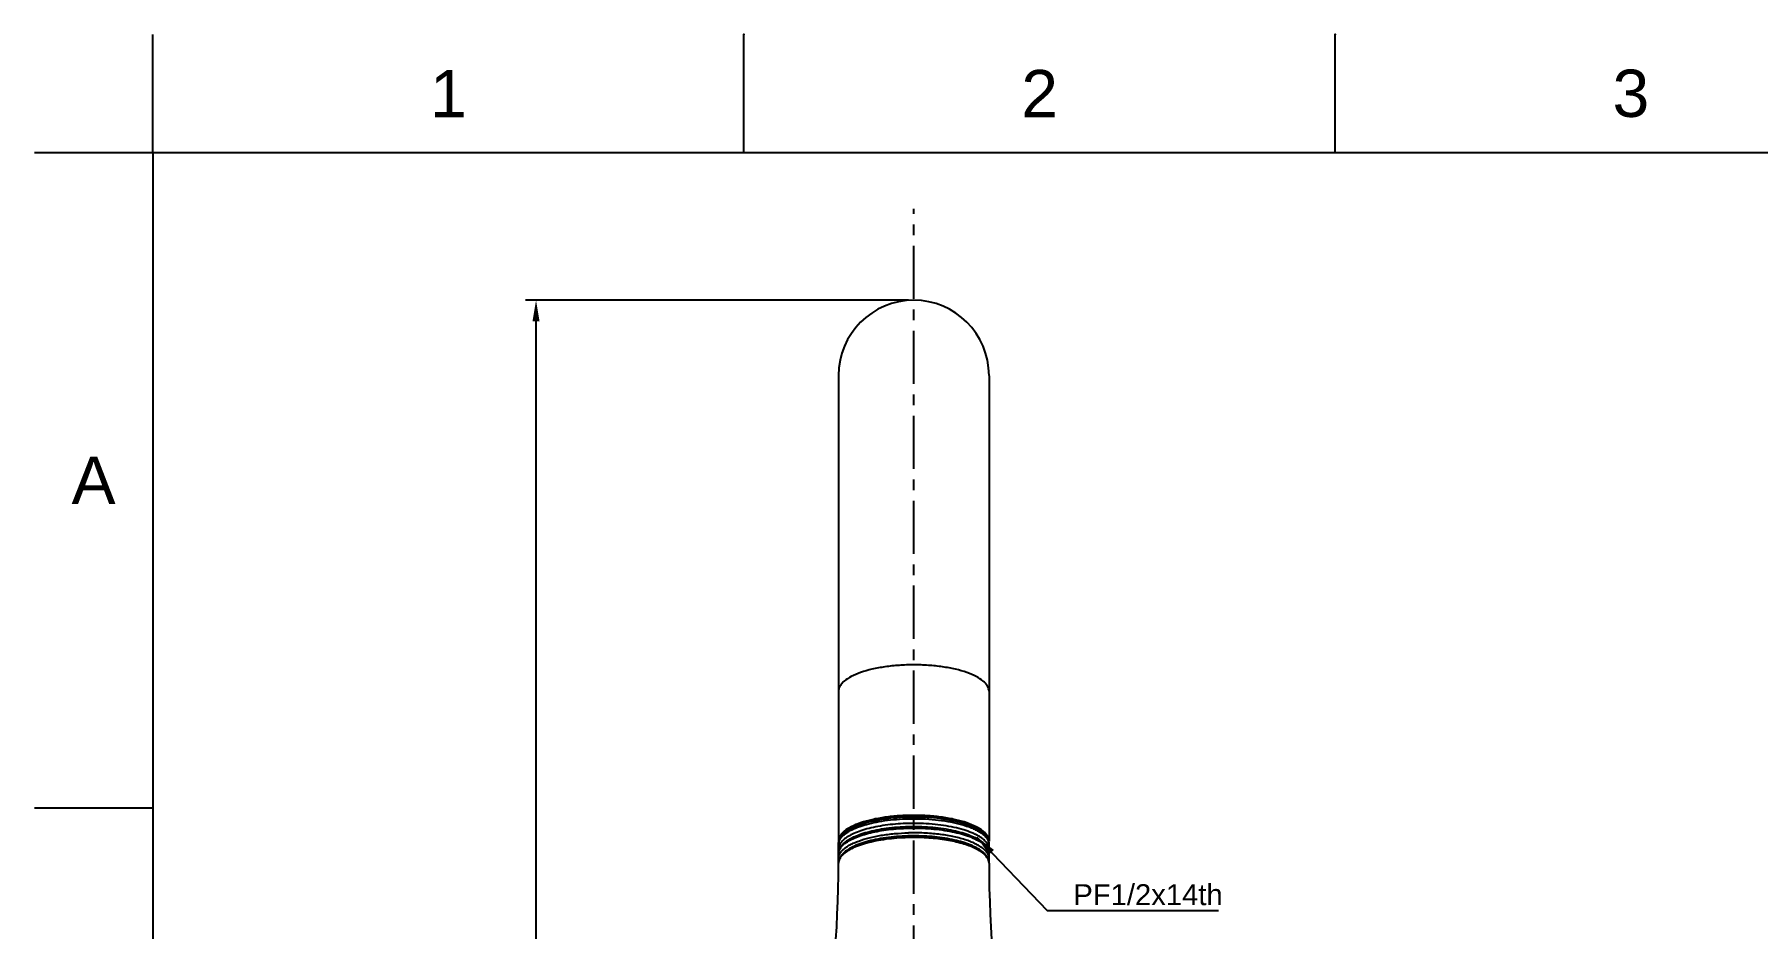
# Model space of a CAD drawing. Header units: millimetres. Extents: x 601 to 1195, y -13 to 407.
# Drawn here: x 601.1 to 807.1, y 299.8 to 406.7 of the extents above; entities that cross this region are included whole.
import ezdxf

# ---------------------------------------------------------------- set-up
doc = ezdxf.new("R2010")
doc.units = ezdxf.units.MM
doc.header["$LTSCALE"] = 0.1
doc.linetypes.add('CENTERX2', pattern=[101.6, 63.5, -12.7, 12.7, -12.7])
doc.layers.add('CENTER', color=1, linetype='CENTERX2')
doc.layers.add('DIM', color=3, linetype='Continuous')
doc.styles.get("Standard").update_dxf_attribs({"font": 'arial.ttf'})
doc.dimstyles.new('ISO-25', dxfattribs={"dimtxt": 2.5, "dimasz": 2.5, "dimexe": 1.25, "dimexo": 0.625, "dimtad": 1, "dimlfac": 1.666667, "dimtxsty": 'Standard', "dimcen": 2.5, "dimadec": 0, "dimazin": 0, "dimtfac": 1, "dimtmove": 0, "dimatfit": 3, "dimfxl": 0, "dimarcsym": 0})

# ---------------------------------------------------------------- blocks, each defined once
blk = doc.blocks.new('*D4')
at = {"layer": 'Defpoints', "color": 0}
for p in [(661.05, 374.95), (706.22, 374.95), (672.83, 112.51)]:
    blk.add_point(p, dxfattribs=at)
at = {"layer": 'DIM', "color": 0, "lineweight": -2}
for p, q in [((705.59, 374.95), (659.8, 374.95)), ((661.05, 115.01), (661.05, 372.45)), ((672.2, 112.51), (659.8, 112.51))]:
    blk.add_line(p, q, dxfattribs=at)
at = {"layer": 'DIM', "color": 0}
for points in [[(660.63, 372.45), (661.47, 372.45), (661.05, 374.95)], [(660.63, 115.01), (661.47, 115.01), (661.05, 112.51)]]:
    blk.add_solid(points, dxfattribs=at)
at = {"layer": 'DIM', "color": 0, "insert": (658.92, 243.73), "char_height": 2.5, "attachment_point": 5, "rotation": 90}
blk.add_mtext('437,4', dxfattribs=at)

msp = doc.modelspace()

# ---------------------------------------------------------------- linework, layer by layer
for p, q in [((615.2102, 392.5863), (615.2102, 406.7277)), ((685.9173, 392.5863), (685.9173, 406.7277)), ((756.6244, 392.5863), (756.6244, 406.7277)), ((615.2102, 392.5863), (601.0688, 392.5863)), ((1180.8668, 392.5863), (615.2102, 392.5863)), ((615.2102, 392.5863), (615.2102, 0.8691)), ((697.2183, 365.9218), (697.2183, 328.201)), ((715.2183, 365.9218), (715.2183, 328.201)), ((697.2187, 328.201), (697.2187, 310.2867)), ((715.2178, 328.201), (715.2178, 310.2867)), ((615.2102, 314.2429), (601.0688, 314.2429)), ((706.2212, 313.1676), (706.2031, 313.1676)), ((697.2183, 307.6393), (697.2183, 310.0777)), ((697.2187, 310.2907), (697.2187, 310.2867)), ((697.2759, 310.2804), (697.2747, 310.2766)), ((697.8994, 310.0574), (697.9067, 310.0638)), ((714.3993, 310.0473), (714.4136, 310.0366)), ((714.4615, 309.9999), (714.4632, 309.9986)), ((714.5294, 310.0643), (714.5351, 310.0592)), ((715.1373, 309.1764), (715.139, 309.1721)), ((715.1618, 310.2766), (715.1608, 310.2799)), ((715.2178, 310.2867), (715.2178, 310.2902)), ((715.2183, 307.6393), (715.2183, 310.0777)), ((697.2183, 308.7623), (697.2183, 308.7643)), ((715.2183, 308.2006), (715.2183, 308.2009))]:
    msp.add_line(p, q)
for centre, radius, start, end in [((706.2183, 365.9543), 9, 0, 180), ((698.2827, 309.8916), 1.0644, 171.426889, 179.977409), ((698.4155, 310.2853), 1.1956, 179.734224, 190.590469), ((698.6776, 309.8609), 1.4631, 159.929756, 163.337261), ((698.4751, 308.712), 1.2642, 158.082082, 159.489113), ((700.183, 307.1707), 3.5888, 126.185242, 128.095367), ((700.1384, 307.2278), 3.5163, 127.473127, 127.913765), ((706.2271, 284.8344), 25.8811, 86.621549, 89.346249), ((712.2613, 307.1805), 3.5763, 51.99849, 53.285396), ((712.2751, 307.1983), 3.5538, 52.031258, 53.003871), ((713.7588, 309.8608), 1.4633, 16.64391, 20.112005), ((713.9657, 308.7136), 1.2597, 20.455098, 21.552919), ((714.1177, 309.8862), 1.101, 7.926523, 12.979205), ((714.0202, 310.2855), 1.1964, 349.481459, 0.233198), ((714.1557, 309.8917), 1.0626, 0.016614, 7.916917), ((552.0656, 307.91), 145.1526, 350.304693, 359.893156), ((698.284, 307.6367), 1.066, 170.613582, 179.861818), ((698.5502, 308.2008), 1.3319, 180.008688, 192.323613), ((699.989, 306.2896), 3.2756, 128.205199, 130.451339), ((713.8863, 308.2008), 1.3319, 347.676444, 359.991346), ((860.3709, 307.91), 145.1526, 180.106844, 189.695305)]:
    msp.add_arc(centre, radius, start, end)
for points, knots in [([(706.2183, 331.3628), (705.6327, 331.3628), (704.4807, 331.3236), (702.8091, 331.1486), (701.2665, 330.8649), (699.9097, 330.4835), (698.7884, 330.0196), (698.0377, 329.5518), (697.6081, 329.1384), (697.3865, 328.835), (697.2501, 328.5216), (697.2187, 328.3052), (697.2187, 328.201)], [0, 0, 0, 0, 0.17390083, 0.34196428, 0.49867095, 0.63916333, 0.75967268, 0.85818264, 0.89945291, 0.93604728, 0.96903589, 1, 1, 1, 1]), ([(715.2178, 328.201), (715.2178, 328.3052), (715.1864, 328.5215), (715.0501, 328.8349), (714.8285, 329.1384), (714.3988, 329.5518), (713.6481, 330.0195), (712.5268, 330.4835), (711.17, 330.8648), (709.6274, 331.1487), (707.9558, 331.3236), (706.8038, 331.3628), (706.2183, 331.3628)], [0, 0, 0, 0, 0.03095666, 0.063947, 0.1005461, 0.14181886, 0.24032862, 0.36083729, 0.50133353, 0.65802611, 0.82611483, 1, 1, 1, 1]), ([(706.2183, 313.3647), (705.6337, 313.3647), (704.4836, 313.3267), (702.8145, 313.1569), (701.2736, 312.8815), (699.9175, 312.5113), (698.7963, 312.0608), (698.044, 311.6063), (697.6122, 311.2037), (697.3894, 310.9087), (697.2515, 310.6036), (697.2191, 310.3924), (697.2187, 310.2907)], [0, 0, 0, 0, 0.17445753, 0.34306075, 0.50024235, 0.64108357, 0.76173007, 0.86004623, 0.90104877, 0.93723254, 0.96966663, 1, 1, 1, 1]), ([(714.7472, 311.0188), (714.5381, 311.2658), (713.9368, 311.723), (712.8017, 312.2467), (711.3595, 312.6795), (709.0364, 313.1171), (705.9146, 313.2978), (703.3746, 313.0903), (702.1348, 312.8707)], [0, 0, 0, 0, 0.07419647, 0.1699002, 0.28588911, 0.41841707, 0.71128133, 1, 1, 1, 1]), ([(715.2178, 310.2902), (715.2175, 310.3919), (715.1852, 310.6031), (715.0474, 310.9083), (714.8246, 311.2034), (714.393, 311.606), (713.6407, 312.0606), (712.5195, 312.5111), (711.1634, 312.8814), (709.6223, 313.1569), (707.9531, 313.3267), (706.803, 313.3647), (706.2183, 313.3647)], [0, 0, 0, 0, 0.03033407, 0.06276685, 0.09894675, 0.13994651, 0.23825586, 0.35889827, 0.49973959, 0.65692494, 0.82553452, 1, 1, 1, 1]), ([(697.2183, 308.2006), (697.2183, 308.2975), (697.2468, 308.4985), (697.3712, 308.79), (697.5735, 309.0729), (697.8503, 309.3459), (698.1991, 309.6078), (698.6171, 309.8571), (699.101, 310.0919), (699.8574, 310.3945), (700.9402, 310.7155), (702.3755, 311.0036), (703.9438, 311.1971), (705.0297, 311.2577), (705.5847, 311.2711)], [0, 0, 0, 0, 0.03085926, 0.06365772, 0.09996486, 0.14084604, 0.18691739, 0.23845788, 0.29550163, 0.35790334, 0.49754855, 0.65416248, 0.82332686, 1, 1, 1, 1]), ([(706.2031, 313.1676), (705.6726, 313.1673), (704.6263, 313.1345), (703.1, 312.9898), (701.6722, 312.7544), (700.57, 312.481), (699.7747, 312.2173), (699.2459, 312.0071), (698.7704, 311.7797), (698.351, 311.5353), (697.9902, 311.2739), (697.69, 310.9942), (697.4552, 310.6938), (697.3439, 310.4741), (697.3033, 310.363)], [0, 0, 0, 0, 0.16406658, 0.32345152, 0.47377196, 0.6111765, 0.67408348, 0.73275042, 0.78703466, 0.83693536, 0.88263725, 0.92454935, 0.963407, 1, 1, 1, 1]), ([(697.3912, 310.4925), (697.4963, 310.6733), (697.7206, 310.9266), (698.0853, 311.2181), (698.4267, 311.4394), (698.819, 311.6503), (699.4295, 311.9261), (700.3051, 312.2302), (701.4741, 312.5236), (702.7674, 312.7494), (704.1512, 312.9017), (705.1013, 312.9509), (705.5847, 312.9625)], [0, 0, 0, 0, 0.07135357, 0.11312028, 0.15927326, 0.20989203, 0.26493247, 0.38760702, 0.52543085, 0.67568017, 0.83507524, 1, 1, 1, 1]), ([(702.1348, 312.8707), (701.6289, 312.7811), (700.6871, 312.5756), (699.4155, 312.1566), (698.4117, 311.6631), (697.8795, 311.2433), (697.6896, 311.0191)], [0, 0, 0, 0, 0.31533596, 0.59087516, 0.81966103, 1, 1, 1, 1]), ([(705.5847, 312.3987), (704.7553, 312.3787), (703.5347, 312.2924), (701.965, 312.0525), (700.895, 311.8227), (699.9302, 311.5446), (699.089, 311.2234), (698.3871, 310.8656), (697.9881, 310.5839), (697.8212, 310.4359)], [0, 0, 0, 0, 0.30620016, 0.45058568, 0.58584179, 0.70983762, 0.82084104, 0.91767896, 1, 1, 1, 1]), ([(697.8994, 310.0573), (698.0838, 310.2212), (698.522, 310.5282), (699.2894, 310.9099), (700.2003, 311.2439), (701.2385, 311.5262), (702.3842, 311.7521), (704.0508, 311.9755), (706.2156, 312.0835), (708.3806, 311.9759), (710.0475, 311.7529), (711.1936, 311.5273), (712.2323, 311.2452), (713.1437, 310.9113), (713.9117, 310.5299), (714.3504, 310.223), (714.535, 310.0592)], [0, 0, 0, 0, 0.04258349, 0.0917514, 0.14764043, 0.20978299, 0.27731073, 0.34908514, 0.49992612, 0.65077902, 0.72256785, 0.79011497, 0.85228105, 0.90819666, 0.95739186, 1, 1, 1, 1]), ([(697.9992, 310.0185), (698.1782, 310.1558), (698.5923, 310.4164), (699.3026, 310.7487), (700.1367, 311.046), (701.08, 311.3028), (702.1161, 311.5146), (703.6233, 311.7354), (704.7918, 311.8158), (705.5847, 311.8349)], [0, 0, 0, 0, 0.08569816, 0.18501097, 0.29737156, 0.42159839, 0.55605733, 0.69877273, 1, 1, 1, 1]), ([(705.5847, 312.9625), (706.1281, 312.9757), (707.2064, 312.9683), (708.2822, 312.8941), (708.8134, 312.8394)], [0, 0, 0, 0, 0.504484, 1, 1, 1, 1]), ([(714.6173, 310.4342), (714.527, 310.5143), (714.3269, 310.6712), (713.9903, 310.8867), (713.605, 311.0924), (713.0081, 311.3613), (712.1545, 311.6588), (711.0165, 311.9475), (709.7585, 312.1721), (708.412, 312.3267), (707.0105, 312.4073), (706.0617, 312.4102), (705.5847, 312.3987)], [0, 0, 0, 0, 0.0385241, 0.08097385, 0.12741191, 0.17779403, 0.28980419, 0.41538257, 0.55216747, 0.6973298, 0.84771413, 1, 1, 1, 1]), ([(705.5847, 311.8349), (706.4868, 311.8567), (707.8271, 311.8212), (709.5677, 311.634), (710.7814, 311.431), (711.8918, 311.1688), (712.8745, 310.8533), (713.708, 310.4919), (714.1922, 310.2018), (714.3993, 310.0473)], [0, 0, 0, 0, 0.29694758, 0.44008771, 0.5758327, 0.70160035, 0.81520778, 0.91498166, 1, 1, 1, 1]), ([(715.2183, 308.2009), (715.2182, 308.3071), (715.1836, 308.5286), (715.0337, 308.8474), (714.7916, 309.1547), (714.4616, 309.4493), (714.0471, 309.7298), (713.5518, 309.9941), (712.9806, 310.2399), (712.0924, 310.5508), (710.8335, 310.8676), (709.1846, 311.1291), (707.413, 311.2728), (706.1986, 311.2859), (705.5847, 311.2711)], [0, 0, 0, 0, 0.02980464, 0.06182983, 0.09780573, 0.13883006, 0.18547115, 0.2379216, 0.29611013, 0.35977472, 0.50176453, 0.65958737, 0.82770515, 1, 1, 1, 1]), ([(715.1329, 310.364), (715.0922, 310.4752), (714.9806, 310.695), (714.7454, 310.9956), (714.4446, 311.2754), (714.0831, 311.5369), (713.6631, 311.7813), (713.1868, 312.0088), (712.6571, 312.219), (711.8607, 312.4827), (710.757, 312.7559), (709.3274, 312.991), (707.7995, 313.1352), (706.7522, 313.1675), (706.2212, 313.1676)], [0, 0, 0, 0, 0.03658396, 0.07543917, 0.11735252, 0.16306001, 0.21296966, 0.26726524, 0.3259443, 0.38886339, 0.52628703, 0.6766126, 0.83598037, 1, 1, 1, 1]), ([(708.8134, 312.8394), (709.3049, 312.7888), (710.2489, 312.6617), (711.1817, 312.4668), (711.625, 312.3528)], [0, 0, 0, 0, 0.51911189, 1, 1, 1, 1]), ([(711.625, 312.3528), (712.0381, 312.2467), (712.6305, 312.0677), (713.3648, 311.7701), (713.8354, 311.5395), (714.2428, 311.2953), (714.5839, 311.0388), (714.8559, 310.772), (714.9968, 310.5779), (715.0523, 310.4805)], [0, 0, 0, 0, 0.32071882, 0.46419945, 0.59552536, 0.71440011, 0.8209045, 0.91565546, 1, 1, 1, 1]), ([(697.2183, 308.7643), (697.2182, 308.8816), (697.2512, 309.1205), (697.3908, 309.4608), (697.6113, 309.7782), (697.7973, 309.9665), (697.8994, 310.0573)], [0, 0, 0, 0, 0.23401606, 0.4743988, 0.72737875, 1, 1, 1, 1]), ([(697.2496, 309.0418), (697.2444, 309.0655), (697.2261, 309.1606), (697.2182, 309.2577), (697.2183, 309.3302)], [0, 0, 0, 0, 0.25116369, 1, 1, 1, 1]), ([(697.6702, 310.2914), (697.5994, 310.2178), (697.4727, 310.0687), (697.3275, 309.8269), (697.2387, 309.5801), (697.2184, 309.4118), (697.2183, 309.3299)], [0, 0, 0, 0, 0.2816401, 0.53739992, 0.77390803, 1, 1, 1, 1]), ([(697.2747, 310.2766), (697.2655, 310.2454), (697.2329, 310.1197), (697.2183, 309.9893), (697.2183, 309.892)], [0, 0, 0, 0, 0.25072256, 1, 1, 1, 1]), ([(697.2302, 310.0503), (697.2416, 310.1258), (697.2818, 310.2795), (697.3504, 310.4223), (697.3912, 310.4925)], [0, 0, 0, 0, 0.4851034, 1, 1, 1, 1]), ([(697.239, 308.9732), (697.2421, 308.9885), (697.2556, 309.05), (697.2744, 309.1105), (697.291, 309.1549)], [0, 0, 0, 0, 0.24648519, 1, 1, 1, 1]), ([(697.3022, 309.1839), (697.3631, 309.335), (697.5598, 309.6405), (697.8249, 309.8829), (697.9778, 310.002)], [0, 0, 0, 0, 0.45679257, 1, 1, 1, 1]), ([(697.6896, 311.0191), (697.6637, 310.9885), (697.5691, 310.8701), (697.489, 310.7396), (697.4431, 310.6381)], [0, 0, 0, 0, 0.26486821, 1, 1, 1, 1]), ([(697.8212, 310.4359), (697.8079, 310.4241), (697.7562, 310.3774), (697.7062, 310.3287), (697.6702, 310.2914)], [0, 0, 0, 0, 0.25608312, 1, 1, 1, 1]), ([(697.9067, 310.0638), (697.923, 310.0783), (697.9904, 310.1365), (698.0602, 310.192), (698.1139, 310.2325)], [0, 0, 0, 0, 0.24493944, 1, 1, 1, 1]), ([(706.5157, 310.9107), (705.6183, 310.9211), (704.2895, 310.8685), (702.571, 310.655), (701.3847, 310.4326), (700.3078, 310.1506), (699.3622, 309.8138), (698.5654, 309.427), (698.11, 309.114), (697.9185, 308.9467)], [0, 0, 0, 0, 0.30042195, 0.44402753, 0.57941202, 0.70413136, 0.81630812, 0.9148722, 1, 1, 1, 1]), ([(706.5224, 310.7138), (705.6349, 310.724), (704.32, 310.6741), (702.617, 310.4707), (701.4373, 310.2586), (700.3629, 309.9898), (699.4166, 309.6703), (698.6188, 309.3074), (698.1584, 309.0174), (697.9631, 308.8636)], [0, 0, 0, 0, 0.2998107, 0.44343275, 0.5791393, 0.70443753, 0.81724409, 0.91601614, 1, 1, 1, 1]), ([(714.5137, 308.9506), (714.3331, 309.1079), (713.9078, 309.4031), (713.1671, 309.7727), (712.2917, 310.0978), (711.2962, 310.3747), (710.1982, 310.5992), (708.5981, 310.827), (707.357, 310.901), (706.5157, 310.9107)], [0, 0, 0, 0, 0.08590049, 0.18460895, 0.29638265, 0.42037335, 0.55499812, 0.69814585, 1, 1, 1, 1]), ([(714.4719, 308.8648), (714.3125, 308.9902), (713.9464, 309.2301), (713.3201, 309.5408), (712.5871, 309.8233), (711.4383, 310.1693), (709.8175, 310.4915), (708.4631, 310.6284), (707.7523, 310.6705)], [0, 0, 0, 0, 0.08645193, 0.18572577, 0.29746517, 0.4207733, 0.6965874, 1, 1, 1, 1]), ([(714.3301, 310.2269), (714.3475, 310.2137), (714.4154, 310.1613), (714.4815, 310.1065), (714.5294, 310.0643)], [0, 0, 0, 0, 0.25499444, 1, 1, 1, 1]), ([(714.4632, 309.9986), (714.6162, 309.879), (714.8815, 309.6354), (715.0773, 309.3282), (715.1373, 309.1764)], [0, 0, 0, 0, 0.54338049, 1, 1, 1, 1]), ([(714.535, 310.0592), (714.6614, 309.9471), (714.8873, 309.7123), (715.0553, 309.4303), (715.1134, 309.2868)], [0, 0, 0, 0, 0.52185121, 1, 1, 1, 1]), ([(714.5351, 310.0592), (714.6606, 309.9479), (714.8864, 309.7131), (715.0546, 309.4314), (715.1133, 309.287)], [0, 0, 0, 0, 0.51830654, 1, 1, 1, 1]), ([(714.7664, 310.2913), (714.7548, 310.3034), (714.7065, 310.3525), (714.6562, 310.3996), (714.6173, 310.4342)], [0, 0, 0, 0, 0.24409345, 1, 1, 1, 1]), ([(714.993, 310.6393), (714.9782, 310.6718), (714.9102, 310.8068), (714.8217, 310.9309), (714.7472, 311.0188)], [0, 0, 0, 0, 0.23671307, 1, 1, 1, 1]), ([(715.2183, 309.3299), (715.2181, 309.4118), (715.1979, 309.5801), (715.1091, 309.8269), (714.9638, 310.0686), (714.8372, 310.2177), (714.7664, 310.2913)], [0, 0, 0, 0, 0.22609559, 0.46260613, 0.71836516, 1, 1, 1, 1]), ([(715.0523, 310.4805), (715.0684, 310.4522), (715.1266, 310.3419), (715.1698, 310.2234), (715.1905, 310.1335)], [0, 0, 0, 0, 0.26030764, 1, 1, 1, 1]), ([(715.1133, 309.287), (715.1471, 309.204), (715.2, 309.0323), (715.2183, 308.8533), (715.2183, 308.7644)], [0, 0, 0, 0, 0.5016404, 1, 1, 1, 1]), ([(715.1134, 309.2868), (715.1472, 309.2033), (715.1998, 309.0313), (715.2184, 308.8521), (715.2183, 308.7635)], [0, 0, 0, 0, 0.50397409, 1, 1, 1, 1]), ([(715.139, 309.1721), (715.1647, 309.1063), (715.2045, 308.9722), (715.2183, 308.8328), (715.2183, 308.7644)], [0, 0, 0, 0, 0.50796407, 1, 1, 1, 1]), ([(715.1459, 309.1539), (715.1694, 309.091), (715.2057, 308.9629), (715.2182, 308.8303), (715.2183, 308.7651)], [0, 0, 0, 0, 0.50728516, 1, 1, 1, 1]), ([(715.2183, 309.892), (715.2183, 309.9246), (715.2135, 310.0544), (715.1894, 310.1833), (715.1618, 310.2766)], [0, 0, 0, 0, 0.25100929, 1, 1, 1, 1]), ([(715.2182, 309.3302), (715.2184, 309.2577), (715.2104, 309.1606), (715.1921, 309.0655), (715.1869, 309.0417)], [0, 0, 0, 0, 0.74884755, 1, 1, 1, 1]), ([(697.9205, 308.9485), (697.8155, 308.8568), (697.6241, 308.6668), (697.3975, 308.3456), (697.2522, 308.0011), (697.2182, 307.7586), (697.218, 307.6393)], [0, 0, 0, 0, 0.27319066, 0.52657336, 0.76608698, 1, 1, 1, 1]), ([(697.2183, 308.7644), (697.2183, 308.7855), (697.2208, 308.8707), (697.2338, 308.9555), (697.2488, 309.0177)], [0, 0, 0, 0, 0.24824872, 1, 1, 1, 1]), ([(697.2183, 308.7647), (697.2183, 308.7821), (697.22, 308.852), (697.2288, 308.9217), (697.239, 308.9732)], [0, 0, 0, 0, 0.24880306, 1, 1, 1, 1]), ([(697.8638, 308.7822), (697.7778, 308.7089), (697.6217, 308.5601), (697.4304, 308.3177), (697.2968, 308.069), (697.2463, 307.8956), (697.2323, 307.8106)], [0, 0, 0, 0, 0.28708527, 0.54586504, 0.78112452, 1, 1, 1, 1]), ([(715.2185, 307.6393), (715.2183, 307.7453), (715.1835, 307.9665), (715.0336, 308.2846), (714.7919, 308.5913), (714.5867, 308.7746), (714.4719, 308.8648)], [0, 0, 0, 0, 0.2147032, 0.44543501, 0.70457489, 1, 1, 1, 1]), ([(715.2185, 307.6393), (715.2183, 307.7585), (715.1844, 308.0009), (715.0392, 308.3453), (714.8128, 308.6664), (714.6216, 308.8563), (714.5167, 308.9479)], [0, 0, 0, 0, 0.23392911, 0.47345109, 0.72683088, 1, 1, 1, 1])]:
    msp.add_open_spline(points, degree=3, knots=knots)
msp.add_open_spline([(697.291, 309.1549), (697.2964, 309.1692), (697.3019, 309.1834), (697.3078, 309.1974)], degree=3)
for p in [(685.9173, 406.7277), (756.6244, 406.7277)]:
    msp.add_point(p)
at = {"layer": 'CENTER'}
msp.add_line((706.2183, 39.8386), (706.2183, 385.8965), dxfattribs=at)

# ---------------------------------------------------------------- texts
at = {"char_height": 5.6566, "attachment_point": 5}
for s, width, insert in [('1', 50, (650.5638, 399.657)), ('2', 50, (721.2708, 399.657)), ('3', 50, (791.9779, 399.657)), ('A', 10, (608.1395, 353.4146))]:
    msp.add_mtext_dynamic_manual_height_columns(s, width=width, gutter_width=12.5, heights=[0], dxfattribs=dict(at, insert=insert))
at = {"layer": 'DIM', "insert": (725.3028, 302.5962), "char_height": 2.5, "attachment_point": 7}
msp.add_mtext('PF1/2x14th', dxfattribs=at)

# ---------------------------------------------------------------- dimensions: what is measured, and where the dimension line sits
at = {"layer": 'DIM'}
dim = msp.add_linear_dim(base=(661.0484, 374.9543), p1=(672.8269, 112.5121), p2=(706.2183, 374.9543), angle=90, dimstyle='ISO-25', dxfattribs=at)
dim.commit()
dim.dimension.update_dxf_attribs({"geometry": '*D4', "text_midpoint": (658.921, 243.7332)})

# ---------------------------------------------------------------- leaders
at = {"layer": 'DIM', "annotation_type": 0, "has_hookline": 1, "hookline_direction": 0, "text_width": 17.355}
msp.add_leader([(713.781, 310.7623), (722.1778, 301.9712), (724.6778, 301.9712)], dimstyle='ISO-25', dxfattribs=at)

doc.saveas('drawing.dxf')
